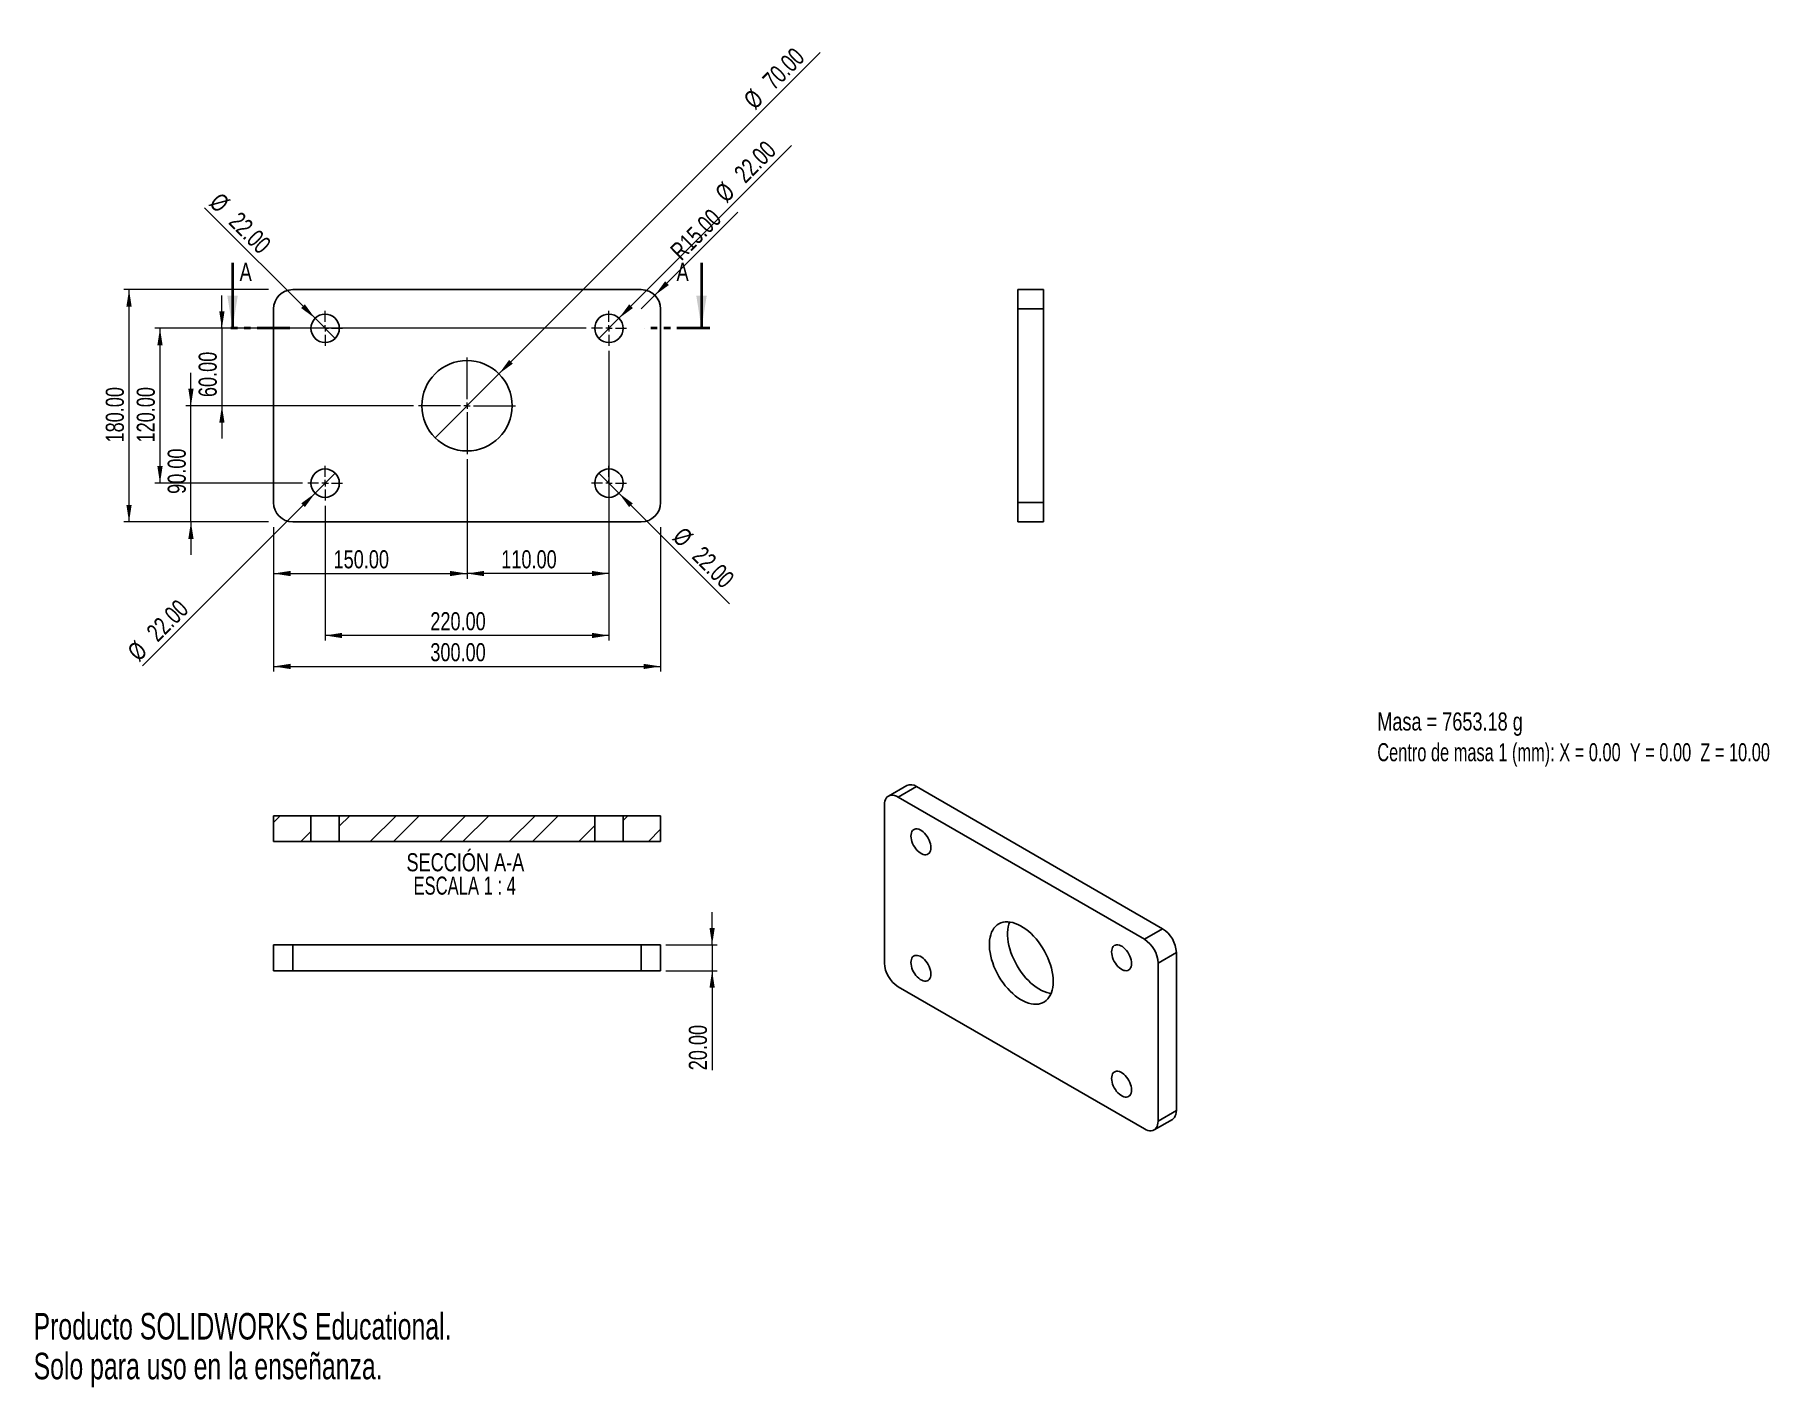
# Model space of a CAD drawing. Header units: millimetres. Extents: x 0 to 336, y 0 to 262.
import ezdxf

# ---------------------------------------------------------------- set-up
doc = ezdxf.new("R2010")
doc.units = ezdxf.units.MM
doc.linetypes.add('CENTERX2', pattern=[20.32, 12.7, -2.54, 2.54, -2.54])
doc.linetypes.add('PHANTOM', pattern=[12.7, 6.35, -1.27, 1.27, -1.27, 1.27, -1.27])
doc.styles.add('SLDTEXTSTYLE0', font='TXT', dxfattribs={"width": 0.75})
doc.styles.add('SLDTEXTSTYLE1', font='TXT', dxfattribs={"width": 0.677885})
doc.styles.add('SLDTEXTSTYLE2', font='TXT', dxfattribs={"width": 0.6875})
doc.styles.add('SLDTEXTSTYLE3', font='TXT', dxfattribs={"width": 0.7})
doc.dimstyles.new('SLDDIMSTYLE0', dxfattribs={"dimtxt": 3.5, "dimasz": 3.302, "dimexe": 0, "dimexo": 0.0625, "dimgap": 0.875, "dimtad": 1, "dimlfac": 4, "dimrnd": 1e-09, "dimzin": 4, "dimdsep": 46, "dimtxsty": 'SLDTEXTSTYLE0', "dimsah": 1, "dimcen": 0.09, "dimadec": 0, "dimazin": 1, "dimtfac": 1, "dimtofl": 0, "dimtmove": 0, "dimatfit": 3, "dimfxl": 1, "dimfrac": 2, "dimtolj": 1, "dimtzin": 12, "dimarcsym": 0})
doc.dimstyles.new('SLDDIMSTYLE1', dxfattribs={"dimtxt": 3.5, "dimasz": 3.302, "dimexe": 0, "dimexo": 0.0625, "dimgap": 0.875, "dimtad": 1, "dimlfac": 4, "dimrnd": 1e-09, "dimzin": 4, "dimdsep": 46, "dimtxsty": 'SLDTEXTSTYLE0', "dimsah": 1, "dimcen": 0.09, "dimadec": 0, "dimazin": 1, "dimtfac": 1, "dimtmove": 0, "dimatfit": 0, "dimfxl": 1, "dimfrac": 2, "dimtolj": 1, "dimtzin": 12, "dimarcsym": 0})
doc.dimstyles.new('SLDDIMSTYLE2', dxfattribs={"dimtxt": 3.5, "dimasz": 3.302, "dimexe": 0, "dimexo": 0.0625, "dimgap": 0.875, "dimtad": 1, "dimlfac": 4, "dimrnd": 1e-09, "dimzin": 4, "dimdsep": 46, "dimtxsty": 'SLDTEXTSTYLE0', "dimblk1": 'NONE', "dimsah": 1, "dimcen": 0, "dimadec": 0, "dimazin": 1, "dimtfac": 1, "dimtmove": 0, "dimatfit": 3, "dimldrblk": 'NONE', "dimfxl": 1, "dimfrac": 2, "dimtolj": 1, "dimtzin": 12, "dimarcsym": 0})
doc.dimstyles.new('SLDDIMSTYLE3', dxfattribs={"dimtxt": 3.5, "dimasz": 3.302, "dimexe": 0, "dimexo": 0.0625, "dimgap": 0.875, "dimtad": 1, "dimlfac": 4, "dimrnd": 1e-09, "dimzin": 4, "dimdsep": 46, "dimtxsty": 'SLDTEXTSTYLE0', "dimsah": 1, "dimcen": 0, "dimadec": 0, "dimazin": 1, "dimtfac": 1, "dimtofl": 0, "dimtmove": 0, "dimatfit": 3, "dimfxl": 1, "dimfrac": 2, "dimtolj": 1, "dimtzin": 12, "dimarcsym": 0})

# ---------------------------------------------------------------- blocks, each defined once
blk = doc.blocks.new('_D')
at = {"color": 7, "linetype": 'Continuous', "lineweight": 0}
for p, q in [((84, 179.71), (84, 156.58)), ((46.5, 166.58), (46.5, 156.58)), ((46.5, 157.58), (84, 157.58))]:
    blk.add_line(p, q, dxfattribs=at)
at = {"color": 7, "linetype": 'Continuous', "lineweight": 18}
for points in [[(46.5, 157.58), (49.8, 157.07), (49.8, 158.09)], [(84, 157.58), (80.7, 158.09), (80.7, 157.07)]]:
    blk.add_solid(points, dxfattribs=at)
at = {"color": 7, "linetype": 'Continuous', "lineweight": 18, "insert": (58.14, 162.09), "char_height": 3.5, "attachment_point": 1, "style": 'SLDTEXTSTYLE0'}
blk.add_mtext('150.00', dxfattribs=at)
blk = doc.blocks.new('_D_1')
at = {"color": 7, "linetype": 'Continuous', "lineweight": 0}
for p, q in [((46.5, 166.58), (46.5, 138.58)), ((121.5, 166.58), (121.5, 138.58)), ((46.5, 139.58), (121.5, 139.58))]:
    blk.add_line(p, q, dxfattribs=at)
at = {"color": 7, "linetype": 'Continuous', "lineweight": 18}
for points in [[(46.5, 139.58), (49.8, 139.07), (49.8, 140.09)], [(121.5, 139.58), (118.2, 140.09), (118.2, 139.07)]]:
    blk.add_solid(points, dxfattribs=at)
at = {"color": 7, "linetype": 'Continuous', "lineweight": 18, "insert": (76.89, 144.09), "char_height": 3.5, "attachment_point": 1, "style": 'SLDTEXTSTYLE0'}
blk.add_mtext('300.00', dxfattribs=at)
blk = doc.blocks.new('_D_2')
at = {"color": 7, "linetype": 'Continuous', "lineweight": 0}
for p, q in [((30.5, 190.08), (30.5, 196.43)), ((73.62, 190.08), (29.5, 190.08)), ((30.5, 167.58), (30.5, 190.08)), ((45.5, 167.58), (29.5, 167.58)), ((30.5, 167.58), (30.5, 161.23))]:
    blk.add_line(p, q, dxfattribs=at)
at = {"color": 7, "linetype": 'Continuous', "lineweight": 18}
for points in [[(30.5, 190.08), (31.01, 193.38), (29.99, 193.38)], [(30.5, 167.58), (29.99, 164.28), (31.01, 164.28)]]:
    blk.add_solid(points, dxfattribs=at)
at = {"color": 7, "linetype": 'Continuous', "lineweight": 18, "insert": (25.99, 173.01), "char_height": 3.5, "attachment_point": 1, "rotation": 90, "style": 'SLDTEXTSTYLE0'}
blk.add_mtext('90.00', dxfattribs=at)
blk = doc.blocks.new('_D_3')
at = {"color": 7, "linetype": 'Continuous', "lineweight": 0}
for p, q in [((45.5, 212.58), (17.5, 212.58)), ((18.5, 167.58), (18.5, 212.58)), ((45.5, 167.58), (17.5, 167.58))]:
    blk.add_line(p, q, dxfattribs=at)
at = {"color": 7, "linetype": 'Continuous', "lineweight": 18}
for points in [[(18.5, 212.58), (17.99, 209.28), (19.01, 209.28)], [(18.5, 167.58), (19.01, 170.88), (17.99, 170.88)]]:
    blk.add_solid(points, dxfattribs=at)
at = {"color": 7, "linetype": 'Continuous', "lineweight": 18, "insert": (13.99, 182.97), "char_height": 3.5, "attachment_point": 1, "rotation": 90, "style": 'SLDTEXTSTYLE0'}
blk.add_mtext('180.00', dxfattribs=at)
blk = doc.blocks.new('_D_4')
at = {"color": 7, "linetype": 'Continuous', "lineweight": 0}
for q in [(58.44, 177.02), (21.09, 139.67)]:
    blk.add_line((54.56, 173.14), q, dxfattribs=at)
at = {"color": 7, "linetype": 'Continuous', "lineweight": 18}
blk.add_solid([(54.56, 173.14), (51.86, 171.16), (52.58, 170.44)], dxfattribs=at)
at = {"color": 7, "linetype": 'Continuous', "lineweight": 18, "char_height": 3.5, "attachment_point": 1, "rotation": 45, "style": 'SLDTEXTSTYLE0'}
for s, insert in [('22.00', (21.59, 146.62)), ('%%c', (17.9, 142.85))]:
    blk.add_mtext(s, dxfattribs=dict(at, insert=insert))
blk = doc.blocks.new('_None')
blk = doc.blocks.new('_D_5')
at = {"color": 7, "linetype": 'Continuous', "lineweight": 0}
for q in [(109.56, 177.02), (134.87, 151.71)]:
    blk.add_line((113.44, 173.14), q, dxfattribs=at)
at = {"color": 7, "linetype": 'Continuous', "lineweight": 18}
blk.add_solid([(113.44, 173.14), (115.42, 170.44), (116.14, 171.16)], dxfattribs=at)
at = {"color": 7, "linetype": 'Continuous', "lineweight": 18, "char_height": 3.5, "attachment_point": 1, "rotation": 315, "style": 'SLDTEXTSTYLE0'}
for s, insert in [('%%c', (126.09, 166.85)), ('22.00', (129.86, 163.16))]:
    blk.add_mtext(s, dxfattribs=dict(at, insert=insert))
blk = doc.blocks.new('_D_6')
at = {"color": 7, "linetype": 'Continuous', "lineweight": 0}
for q in [(146.91, 240.49), (109.56, 203.14)]:
    blk.add_line((113.44, 207.02), q, dxfattribs=at)
at = {"color": 7, "linetype": 'Continuous', "lineweight": 18}
blk.add_solid([(113.44, 207.02), (116.14, 209), (115.42, 209.72)], dxfattribs=at)
at = {"color": 7, "linetype": 'Continuous', "lineweight": 18, "char_height": 3.5, "attachment_point": 1, "rotation": 45, "style": 'SLDTEXTSTYLE0'}
for s, insert in [('22.00', (135.46, 235.49)), ('%%c', (131.77, 231.72))]:
    blk.add_mtext(s, dxfattribs=dict(at, insert=insert))
blk = doc.blocks.new('_D_7')
at = {"color": 7, "linetype": 'Continuous', "lineweight": 0}
for q in [(33.13, 228.45), (58.44, 203.14)]:
    blk.add_line((54.56, 207.02), q, dxfattribs=at)
at = {"color": 7, "linetype": 'Continuous', "lineweight": 18}
blk.add_solid([(54.56, 207.02), (52.58, 209.72), (51.86, 209)], dxfattribs=at)
at = {"color": 7, "linetype": 'Continuous', "lineweight": 18, "char_height": 3.5, "attachment_point": 1, "rotation": 315, "style": 'SLDTEXTSTYLE0'}
for s, insert in [('%%c', (36.31, 231.63)), ('22.00', (40.08, 227.93))]:
    blk.add_mtext(s, dxfattribs=dict(at, insert=insert))
blk = doc.blocks.new('_D_8')
at = {"color": 7, "linetype": 'Continuous', "lineweight": 0}
for p, q in [((111.5, 200.71), (111.5, 156.58)), ((84, 179.71), (84, 156.58)), ((111.5, 157.58), (84, 157.58))]:
    blk.add_line(p, q, dxfattribs=at)
at = {"color": 7, "linetype": 'Continuous', "lineweight": 18}
for points in [[(84, 157.58), (87.3, 157.07), (87.3, 158.09)], [(111.5, 157.58), (108.2, 158.09), (108.2, 157.07)]]:
    blk.add_solid(points, dxfattribs=at)
at = {"color": 7, "linetype": 'Continuous', "lineweight": 18, "insert": (90.64, 162.09), "char_height": 3.5, "attachment_point": 1, "style": 'SLDTEXTSTYLE0'}
blk.add_mtext('110.00', dxfattribs=at)
blk = doc.blocks.new('_D_9')
at = {"color": 7, "linetype": 'Continuous', "lineweight": 0}
for p, q in [((111.5, 200.71), (111.5, 144.58)), ((56.5, 170.71), (56.5, 144.58)), ((111.5, 145.58), (56.5, 145.58))]:
    blk.add_line(p, q, dxfattribs=at)
at = {"color": 7, "linetype": 'Continuous', "lineweight": 18}
for points in [[(56.5, 145.58), (59.8, 145.07), (59.8, 146.09)], [(111.5, 145.58), (108.2, 146.09), (108.2, 145.07)]]:
    blk.add_solid(points, dxfattribs=at)
at = {"color": 7, "linetype": 'Continuous', "lineweight": 18, "insert": (76.89, 150.09), "char_height": 3.5, "attachment_point": 1, "style": 'SLDTEXTSTYLE0'}
blk.add_mtext('220.00', dxfattribs=at)
blk = doc.blocks.new('_D_10')
at = {"color": 7, "linetype": 'Continuous', "lineweight": 0}
for p, q in [((36.5, 205.08), (36.5, 211.43)), ((107.12, 205.08), (35.5, 205.08)), ((36.5, 205.08), (36.5, 190.08)), ((73.62, 190.08), (35.5, 190.08)), ((36.5, 190.08), (36.5, 183.73))]:
    blk.add_line(p, q, dxfattribs=at)
at = {"color": 7, "linetype": 'Continuous', "lineweight": 18}
for points in [[(36.5, 205.08), (37.01, 208.38), (35.99, 208.38)], [(36.5, 190.08), (35.99, 186.78), (37.01, 186.78)]]:
    blk.add_solid(points, dxfattribs=at)
at = {"color": 7, "linetype": 'Continuous', "lineweight": 18, "insert": (31.99, 191.76), "char_height": 3.5, "attachment_point": 1, "rotation": 90, "style": 'SLDTEXTSTYLE0'}
blk.add_mtext('60.00', dxfattribs=at)
blk = doc.blocks.new('_D_11')
at = {"color": 7, "linetype": 'Continuous', "lineweight": 0}
for p, q in [((107.12, 205.08), (23.5, 205.08)), ((24.5, 205.08), (24.5, 175.08)), ((52.12, 175.08), (23.5, 175.08))]:
    blk.add_line(p, q, dxfattribs=at)
at = {"color": 7, "linetype": 'Continuous', "lineweight": 18}
for points in [[(24.5, 205.08), (23.99, 201.78), (25.01, 201.78)], [(24.5, 175.08), (25.01, 178.38), (23.99, 178.38)]]:
    blk.add_solid(points, dxfattribs=at)
at = {"color": 7, "linetype": 'Continuous', "lineweight": 18, "insert": (19.99, 182.97), "char_height": 3.5, "attachment_point": 1, "rotation": 90, "style": 'SLDTEXTSTYLE0'}
blk.add_mtext('120.00', dxfattribs=at)
blk = doc.blocks.new('_D_12')
at = {"color": 7, "linetype": 'Continuous', "lineweight": 0}
for q in [(152.45, 258.53), (77.81, 183.89)]:
    blk.add_line((90.19, 196.27), q, dxfattribs=at)
at = {"color": 7, "linetype": 'Continuous', "lineweight": 18}
blk.add_solid([(90.19, 196.27), (92.88, 198.24), (92.16, 198.96)], dxfattribs=at)
at = {"color": 7, "linetype": 'Continuous', "lineweight": 18, "char_height": 3.5, "attachment_point": 1, "rotation": 45, "style": 'SLDTEXTSTYLE0'}
for s, insert in [('70.00', (140.99, 253.53)), ('%%c', (137.3, 249.76))]:
    blk.add_mtext(s, dxfattribs=dict(at, insert=insert))
blk = doc.blocks.new('_D_13')
at = {"color": 7, "linetype": 'Continuous', "lineweight": 0}
for q in [(136.48, 227.56), (117.75, 208.83)]:
    blk.add_line((120.4, 211.48), q, dxfattribs=at)
at = {"color": 7, "linetype": 'Continuous', "lineweight": 18}
blk.add_solid([(120.4, 211.48), (123.1, 213.46), (122.38, 214.18)], dxfattribs=at)
at = {"color": 7, "linetype": 'Continuous', "lineweight": 18, "insert": (123.07, 220.5), "char_height": 3.5, "attachment_point": 1, "rotation": 45, "style": 'SLDTEXTSTYLE0'}
blk.add_mtext('R15.00', dxfattribs=at)
blk = doc.blocks.new('SW_CENTERMARKSYMBOL_0')
at = {"color": 0, "linetype": 'CENTERX2', "lineweight": 18}
for p, q in [((0, 1.25), (0, 3.375)), ((-1.25, 0), (-3.375, 0)), ((0, 0), (-0.625, 0)), ((0, 0), (0, 0.625)), ((0, 0), (0, -0.625)), ((0, 0), (0.625, 0)), ((1.25, 0), (3.375, 0)), ((0, -1.25), (0, -3.375))]:
    blk.add_line(p, q, dxfattribs=at)
blk = doc.blocks.new('SW_CENTERMARKSYMBOL_1')
at = {"color": 0, "linetype": 'CENTERX2', "lineweight": 18}
for p, q in [((0, 1.25), (0, 3.375)), ((-1.25, 0), (-3.375, 0)), ((0, 0), (-0.625, 0)), ((0, 0), (0, 0.625)), ((0, 0), (0, -0.625)), ((0, 0), (0.625, 0)), ((1.25, 0), (3.375, 0)), ((0, -1.25), (0, -3.375))]:
    blk.add_line(p, q, dxfattribs=at)
blk = doc.blocks.new('SW_CENTERMARKSYMBOL_2')
at = {"color": 0, "linetype": 'CENTERX2', "lineweight": 18}
for p, q in [((0, 1.25), (0, 3.375)), ((-1.25, 0), (-3.375, 0)), ((0, 0), (-0.625, 0)), ((0, 0), (0, 0.625)), ((0, 0), (0, -0.625)), ((0, 0), (0.625, 0)), ((1.25, 0), (3.375, 0)), ((0, -1.25), (0, -3.375))]:
    blk.add_line(p, q, dxfattribs=at)
blk = doc.blocks.new('SW_CENTERMARKSYMBOL_3')
at = {"color": 0, "linetype": 'CENTERX2', "lineweight": 18}
for p, q in [((0, 1.25), (0, 3.375)), ((-1.25, 0), (-3.375, 0)), ((0, 0), (-0.625, 0)), ((0, 0), (0, 0.625)), ((0, 0), (0, -0.625)), ((0, 0), (0.625, 0)), ((1.25, 0), (3.375, 0)), ((0, -1.25), (0, -3.375))]:
    blk.add_line(p, q, dxfattribs=at)
blk = doc.blocks.new('SW_CENTERMARKSYMBOL_4')
at = {"color": 0, "linetype": 'CENTERX2', "lineweight": 18}
for p, q in [((0, 1.25), (0, 9.375)), ((-1.25, 0), (-9.375, 0)), ((0, 0), (-0.625, 0)), ((0, 0), (0, 0.625)), ((0, 0), (0, -0.625)), ((0, 0), (0.625, 0)), ((1.25, 0), (9.375, 0)), ((0, -1.25), (0, -9.375))]:
    blk.add_line(p, q, dxfattribs=at)
blk = doc.blocks.new('SW_CENTERMARKSYMBOL_5')
at = {"color": 0, "linetype": 'CENTERX2', "lineweight": 18}
for p, q in [((0, 1.25), (0, 3.375)), ((-1.25, 0), (-3.375, 0)), ((0, 0), (-0.625, 0)), ((0, 0), (0, 0.625)), ((0, 0), (0, -0.625)), ((0, 0), (0.625, 0)), ((1.25, 0), (3.375, 0)), ((0, -1.25), (0, -3.375))]:
    blk.add_line(p, q, dxfattribs=at)
blk = doc.blocks.new('SW_CENTERMARKSYMBOL_6')
at = {"color": 0, "linetype": 'CENTERX2', "lineweight": 18}
for p, q in [((0, 1.25), (0, 3.375)), ((-1.25, 0), (-3.375, 0)), ((0, 0), (-0.625, 0)), ((0, 0), (0, 0.625)), ((0, 0), (0, -0.625)), ((0, 0), (0.625, 0)), ((1.25, 0), (3.375, 0)), ((0, -1.25), (0, -3.375))]:
    blk.add_line(p, q, dxfattribs=at)
blk = doc.blocks.new('SW_CENTERMARKSYMBOL_7')
at = {"color": 0, "linetype": 'CENTERX2', "lineweight": 18}
for p, q in [((0, 1.25), (0, 3.375)), ((-1.25, 0), (-3.375, 0)), ((0, 0), (-0.625, 0)), ((0, 0), (0, 0.625)), ((0, 0), (0, -0.625)), ((0, 0), (0.625, 0)), ((1.25, 0), (3.375, 0)), ((0, -1.25), (0, -3.375))]:
    blk.add_line(p, q, dxfattribs=at)
blk = doc.blocks.new('SW_CENTERMARKSYMBOL_8')
at = {"color": 0, "linetype": 'CENTERX2', "lineweight": 18}
for p, q in [((0, 1.25), (0, 3.375)), ((-1.25, 0), (-3.375, 0)), ((0, 0), (-0.625, 0)), ((0, 0), (0, 0.625)), ((0, 0), (0, -0.625)), ((0, 0), (0.625, 0)), ((1.25, 0), (3.375, 0)), ((0, -1.25), (0, -3.375))]:
    blk.add_line(p, q, dxfattribs=at)
blk = doc.blocks.new('SW_CENTERMARKSYMBOL_9')
at = {"color": 0, "linetype": 'CENTERX2', "lineweight": 18}
for p, q in [((0, 1.25), (0, 9.375)), ((-1.25, 0), (-9.375, 0)), ((0, 0), (-0.625, 0)), ((0, 0), (0, 0.625)), ((0, 0), (0, -0.625)), ((0, 0), (0.625, 0)), ((1.25, 0), (9.375, 0)), ((0, -1.25), (0, -9.375))]:
    blk.add_line(p, q, dxfattribs=at)
blk = doc.blocks.new('_D_14')
at = {"color": 7, "linetype": 'Continuous', "lineweight": 0}
for p, q in [((131.5, 85.63), (131.5, 91.98)), ((122.5, 85.63), (132.5, 85.63)), ((131.5, 85.63), (131.5, 80.63)), ((122.5, 80.63), (132.5, 80.63)), ((131.5, 80.63), (131.5, 61.35))]:
    blk.add_line(p, q, dxfattribs=at)
at = {"color": 7, "linetype": 'Continuous', "lineweight": 18}
for points in [[(131.5, 85.63), (132.01, 88.93), (130.99, 88.93)], [(131.5, 80.63), (130.99, 77.33), (132.01, 77.33)]]:
    blk.add_solid(points, dxfattribs=at)
at = {"color": 7, "linetype": 'Continuous', "lineweight": 18, "insert": (126.99, 61.35), "char_height": 3.5, "attachment_point": 1, "rotation": 90, "style": 'SLDTEXTSTYLE0'}
blk.add_mtext('20.00', dxfattribs=at)
blk = doc.blocks.new('SW_NOTE_0')
at = {"color": 0, "linetype": 'Continuous', "lineweight": 18, "char_height": 3.5, "attachment_point": 2}
for s, insert, style in [('SECCIÓN A-A', (15.04, 4.51), 'SLDTEXTSTYLE0'), ('ESCALA 1 : 4', (14.91, -0.01), 'SLDTEXTSTYLE2')]:
    blk.add_mtext(s, dxfattribs=dict(at, insert=insert, style=style))

msp = doc.modelspace()

# ---------------------------------------------------------------- hatches: boundary and pattern name
at = {"linetype": 'Continuous', "lineweight": 18}
h = msp.add_hatch(dxfattribs=at)
h.set_pattern_fill('ANSI32', style=0)
edge = h.paths.add_edge_path(flags=0)
edge.add_line((53.75, 110.6673), (46.5, 110.6673))
edge.add_line((46.5, 110.6673), (46.5, 105.6673))
edge.add_line((46.5, 105.6673), (53.75, 105.6673))
edge.add_line((53.75, 105.6673), (53.75, 110.6673))
h = msp.add_hatch(dxfattribs=at)
h.set_pattern_fill('ANSI32', style=0)
edge = h.paths.add_edge_path(flags=0)
edge.add_line((108.75, 110.6673), (59.25, 110.6673))
edge.add_line((59.25, 110.6673), (59.25, 105.6673))
edge.add_line((59.25, 105.6673), (108.75, 105.6673))
edge.add_line((108.75, 105.6673), (108.75, 110.6673))
h = msp.add_hatch(dxfattribs=at)
h.set_pattern_fill('ANSI32', style=0)
h.paths.add_polyline_path([(114.25, 105.6673), (121.5, 105.6673), (121.5, 110.6673), (114.25, 110.6673)], flags=0)

# ---------------------------------------------------------------- linework, layer by layer
at = {"color": 7, "linetype": 'Continuous', "lineweight": 35}
for p, q in [((38.56, 217.78), (38.56, 205.08)), ((129.44, 217.78), (129.44, 205.08))]:
    msp.add_line(p, q, dxfattribs=at)
at = {"color": 7, "linetype": 'Continuous', "lineweight": 25}
for p, q in [((117.75, 212.58), (50.25, 212.58)), ((190.7327, 208.83), (190.7327, 212.58)), ((190.7327, 212.58), (195.7327, 212.58)), ((195.7327, 212.58), (195.7327, 208.83)), ((46.5, 208.83), (46.5, 171.33)), ((121.5, 171.33), (121.5, 208.83)), ((195.7327, 208.83), (190.7327, 208.83)), ((190.7327, 208.83), (190.7327, 171.33)), ((195.7327, 208.83), (195.7327, 171.33)), ((190.7327, 167.58), (190.7327, 171.33)), ((190.7327, 171.33), (195.7327, 171.33)), ((195.7327, 171.33), (195.7327, 167.58)), ((50.25, 167.58), (117.75, 167.58)), ((195.7327, 167.58), (190.7327, 167.58)), ((169.205, 116.5019), (165.6694, 114.4609)), ((171.0798, 116.3162), (167.5443, 114.2752)), ((218.8095, 88.7625), (171.0798, 116.3162)), ((164.8926, 112.7439), (164.8926, 82.1237)), ((215.274, 86.7214), (167.5443, 114.2752)), ((46.5, 110.6673), (46.5, 105.6673)), ((53.75, 110.6673), (46.5, 110.6673)), ((53.75, 105.6673), (53.75, 110.6673)), ((59.25, 110.6673), (59.25, 105.6673)), ((108.75, 110.6673), (59.25, 110.6673)), ((108.75, 105.6673), (108.75, 110.6673)), ((114.25, 110.6673), (114.25, 105.6673)), ((121.5, 110.6673), (114.25, 110.6673)), ((121.5, 105.6673), (121.5, 110.6673)), ((53.75, 105.6673), (46.5, 105.6673)), ((53.75, 105.6673), (59.25, 105.6673)), ((108.75, 105.6673), (59.25, 105.6673)), ((108.75, 105.6673), (114.25, 105.6673)), ((121.5, 105.6673), (114.25, 105.6673)), ((215.274, 86.7214), (218.8095, 88.7625)), ((46.5, 80.6273), (46.5, 85.6273)), ((46.5, 85.6273), (50.25, 85.6273)), ((50.25, 85.6273), (50.25, 80.6273)), ((117.75, 85.6273), (50.25, 85.6273)), ((117.75, 80.6273), (117.75, 85.6273)), ((117.75, 85.6273), (121.5, 85.6273)), ((121.5, 85.6273), (121.5, 80.6273)), ((221.4612, 84.1697), (217.9256, 82.1286)), ((221.4612, 53.5494), (221.4612, 84.1697)), ((217.9256, 51.5084), (217.9256, 82.1286)), ((50.25, 80.6273), (46.5, 80.6273)), ((117.75, 80.6273), (50.25, 80.6273)), ((121.5, 80.6273), (117.75, 80.6273)), ((167.5443, 77.5309), (215.274, 49.9771)), ((217.1488, 49.7914), (220.6844, 51.8325)), ((217.9256, 51.5084), (221.4612, 53.5494))]:
    msp.add_line(p, q, dxfattribs=at)
at = {"color": 7, "linetype": 'PHANTOM', "lineweight": 35}
for p, q in [((49.6725, 205.08), (36.9725, 205.08)), ((131.0275, 205.08), (118.3212, 205.08))]:
    msp.add_line(p, q, dxfattribs=at)
at = {"color": 7, "linetype": 'Continuous', "lineweight": 25, "flags": 128}
for points in [[(167.5443, 114.2752), (167.1982, 114.4488), (166.858, 114.5671), (166.5295, 114.6279), (166.2185, 114.6304), (165.9301, 114.5743), (165.6693, 114.4608), (165.4406, 114.2917), (165.2479, 114.0699), (165.0945, 113.7992), (164.983, 113.4843), (164.9153, 113.1305), (164.8926, 112.7439)], [(173.9082, 104.4773), (173.8865, 104.8245), (173.8218, 105.1891), (173.7157, 105.5628), (173.5704, 105.9373), (173.3891, 106.3043), (173.1761, 106.6556), (172.936, 106.9832), (172.6741, 107.28), (172.3964, 107.5393), (172.109, 107.7552), (171.8184, 107.923), (171.531, 108.0389), (171.2533, 108.1003), (170.9914, 108.1058), (170.7513, 108.0554), (170.5382, 107.9501), (170.357, 107.7923), (170.2117, 107.5855), (170.1055, 107.3344), (170.0409, 107.0446), (170.0192, 106.7224), (170.0409, 106.3752), (170.1055, 106.0107), (170.2117, 105.637), (170.357, 105.2625), (170.5382, 104.8955), (170.7513, 104.5442), (170.9914, 104.2165), (171.2533, 103.9197), (171.531, 103.6605), (171.8184, 103.4446), (172.109, 103.2768), (172.3964, 103.1609), (172.6741, 103.0995), (172.936, 103.0939), (173.1761, 103.1444), (173.3891, 103.2497), (173.5704, 103.4074), (173.7157, 103.6142), (173.8218, 103.8653), (173.8865, 104.1552), (173.9082, 104.4773)], [(197.5963, 78.5544), (197.5746, 79.1648), (197.5097, 79.7959), (197.4019, 80.4434), (197.2522, 81.1027), (197.0614, 81.7692), (196.831, 82.4382), (196.5626, 83.105), (196.258, 83.7649), (195.9194, 84.4133), (195.5492, 85.0457), (195.1499, 85.6576), (194.7244, 86.2448), (194.2756, 86.803), (193.8068, 87.3285), (193.3211, 87.8175), (192.822, 88.2665), (192.313, 88.6725), (191.7976, 89.0325), (191.2796, 89.3441), (190.7624, 89.6051), (190.2498, 89.8136), (189.7453, 89.9682), (189.2525, 90.0678), (188.7748, 90.1117), (188.3155, 90.0996), (187.878, 90.0315), (187.4653, 89.908), (187.0802, 89.7299), (186.7255, 89.4985), (186.4036, 89.2154), (186.1168, 88.8825), (185.8672, 88.5022), (185.6564, 88.0773), (185.486, 87.6105), (185.3572, 87.1054), (185.2707, 86.5652), (185.2274, 85.994), (185.2274, 85.3956), (185.2707, 84.7743), (185.3572, 84.1344), (185.486, 83.4804), (185.6564, 82.817), (185.8672, 82.1486), (186.1168, 81.4802), (186.4036, 80.8162), (186.7255, 80.1615), (187.0802, 79.5205), (187.4653, 78.8978), (187.878, 78.2977), (188.3155, 77.7245), (188.7748, 77.1822), (189.2525, 76.6745), (189.7453, 76.2051), (190.2498, 75.7773), (190.7624, 75.3939), (191.2796, 75.0578), (191.7976, 74.7712), (192.313, 74.5363), (192.822, 74.3546), (193.3211, 74.2274), (193.8068, 74.1556), (194.2756, 74.1397), (194.7244, 74.1798), (195.1499, 74.2757), (195.5492, 74.4266), (195.9194, 74.6315), (196.258, 74.889), (196.5626, 75.1973), (196.831, 75.5542), (197.0614, 75.9571), (197.2522, 76.4034), (197.4019, 76.8898), (197.5097, 77.4129), (197.5746, 77.969), (197.5963, 78.5544)], [(189.1752, 90.0785), (189.0216, 89.6516), (188.8927, 89.1464), (188.8063, 88.6063), (188.7629, 88.035), (188.7629, 87.4366), (188.8063, 86.8153), (188.8927, 86.1754), (189.0216, 85.5215), (189.192, 84.858), (189.4027, 84.1897), (189.6524, 83.5212), (189.9391, 82.8572), (190.261, 82.2025), (190.6157, 81.5615), (191.0008, 80.9388), (191.4136, 80.3387), (191.8511, 79.7655), (192.3103, 79.2232), (192.788, 78.7156), (193.2808, 78.2462), (193.7853, 77.8183), (194.2979, 77.4349), (194.8151, 77.0988), (195.3332, 76.8123), (195.8485, 76.5773), (196.3575, 76.3956), (196.8566, 76.2684), (197.1786, 76.2148)], [(212.7991, 82.0261), (212.7774, 82.3733), (212.7127, 82.7378), (212.6065, 83.1115), (212.4612, 83.4861), (212.28, 83.8531), (212.067, 84.2043), (211.8268, 84.532), (211.565, 84.8288), (211.2873, 85.088), (210.9999, 85.304), (210.7093, 85.4718), (210.4219, 85.5876), (210.1441, 85.649), (209.8823, 85.6546), (209.6422, 85.6042), (209.4291, 85.4989), (209.2479, 85.3411), (209.1026, 85.1343), (208.9964, 84.8832), (208.9317, 84.5933), (208.91, 84.2712), (208.9317, 83.924), (208.9964, 83.5595), (209.1026, 83.1858), (209.2479, 82.8112), (209.4291, 82.4442), (209.6422, 82.093), (209.8823, 81.7653), (210.1441, 81.4685), (210.4219, 81.2093), (210.7093, 80.9933), (210.9999, 80.8256), (211.2873, 80.7097), (211.565, 80.6483), (211.8268, 80.6427), (212.067, 80.6932), (212.28, 80.7984), (212.4612, 80.9562), (212.6065, 81.163), (212.7127, 81.4141), (212.7774, 81.704), (212.7991, 82.0261)], [(173.9082, 79.9811), (173.8865, 80.3283), (173.8218, 80.6928), (173.7157, 81.0665), (173.5704, 81.4411), (173.3891, 81.8081), (173.1761, 82.1593), (172.936, 82.487), (172.6741, 82.7838), (172.3964, 83.043), (172.109, 83.259), (171.8184, 83.4267), (171.531, 83.5426), (171.2533, 83.604), (170.9914, 83.6096), (170.7513, 83.5592), (170.5382, 83.4539), (170.357, 83.2961), (170.2117, 83.0893), (170.1055, 82.8382), (170.0409, 82.5483), (170.0192, 82.2262), (170.0409, 81.879), (170.1055, 81.5145), (170.2117, 81.1408), (170.357, 80.7662), (170.5382, 80.3992), (170.7513, 80.048), (170.9914, 79.7203), (171.2533, 79.4235), (171.531, 79.1643), (171.8184, 78.9483), (172.109, 78.7806), (172.3964, 78.6647), (172.6741, 78.6033), (172.936, 78.5977), (173.1761, 78.6482), (173.3891, 78.7534), (173.5704, 78.9112), (173.7157, 79.118), (173.8218, 79.3691), (173.8865, 79.659), (173.9082, 79.9811)], [(212.7991, 57.5299), (212.7774, 57.8771), (212.7127, 58.2416), (212.6065, 58.6153), (212.4612, 58.9899), (212.28, 59.3569), (212.067, 59.7081), (211.8268, 60.0358), (211.565, 60.3326), (211.2873, 60.5918), (210.9999, 60.8077), (210.7093, 60.9755), (210.4219, 61.0914), (210.1441, 61.1528), (209.8823, 61.1584), (209.6422, 61.1079), (209.4291, 61.0026), (209.2479, 60.8449), (209.1026, 60.6381), (208.9964, 60.387), (208.9317, 60.0971), (208.91, 59.775), (208.9317, 59.4278), (208.9964, 59.0632), (209.1026, 58.6895), (209.2479, 58.315), (209.4291, 57.948), (209.6422, 57.5967), (209.8823, 57.2691), (210.1441, 56.9723), (210.4219, 56.713), (210.7093, 56.4971), (210.9999, 56.3293), (211.2873, 56.2134), (211.565, 56.152), (211.8268, 56.1465), (212.067, 56.1969), (212.28, 56.3022), (212.4612, 56.46), (212.6065, 56.6668), (212.7127, 56.9179), (212.7774, 57.2077), (212.7991, 57.5299)], [(215.274, 49.9771), (215.6201, 49.8035), (215.9603, 49.6852), (216.2887, 49.6244), (216.5998, 49.6219), (216.8882, 49.678), (217.149, 49.7915), (217.3777, 49.9606), (217.5704, 50.1824), (217.7238, 50.4531), (217.8353, 50.768), (217.9029, 51.1218), (217.9256, 51.5084)], [(221.4612, 53.5494), (221.4385, 53.1628), (221.3708, 52.809), (221.2593, 52.4941), (221.1059, 52.2235), (220.9132, 52.0017), (220.6845, 51.8326), (220.6844, 51.8325)]]:
    msp.add_lwpolyline(points, dxfattribs=at)
at = {"color": 7, "linetype": 'Continuous', "lineweight": 25}
for centre, radius in [((56.5, 205.08), 2.75), ((111.5, 205.08), 2.75), ((84, 190.08), 8.75), ((56.5, 175.08), 2.75), ((111.5, 175.08), 2.75)]:
    msp.add_circle(centre, radius, dxfattribs=at)
for centre, radius, start, end in [((50.25, 208.83), 3.75, 90, 180), ((117.75, 208.83), 3.75, 0, 90), ((50.25, 171.33), 3.75, 180, 270), ((117.75, 171.33), 3.75, 270, 0), ((169.9804, 114.773), 1.8948, 54.532784, 114.156758), ((215.7041, 83.9077), 5.763, 2.605478, 57.394522), ((212.1686, 81.8667), 5.763, 2.605478, 57.394522), ((170.6497, 82.3856), 5.763, 182.605478, 237.394522)]:
    msp.add_arc(centre, radius, start, end, dxfattribs=at)
for points in [[(53.75, 110.6673), (53.7502, 110.6673), (53.7507, 110.6673), (53.7546, 110.6673), (53.7607, 110.6673), (53.7694, 110.6673), (53.7805, 110.6673), (53.7942, 110.6673), (53.8103, 110.6673), (53.8289, 110.6673), (53.8499, 110.6673), (53.8735, 110.6673), (53.8995, 110.6673), (53.928, 110.6673), (54.0149, 110.6673), (54.1979, 110.6673), (54.5432, 110.6673), (54.9617, 110.6673), (55.441, 110.6673), (55.9598, 110.6673), (56.5, 110.6673), (57.0401, 110.6673), (57.5589, 110.6673), (58.0382, 110.6673), (58.4567, 110.6673), (58.8021, 110.6673), (58.9963, 110.6673), (59.0974, 110.6673), (59.1445, 110.6673), (59.183, 110.6673), (59.213, 110.6673), (59.2343, 110.6673), (59.2476, 110.6673), (59.2492, 110.6673), (59.25, 110.6673)], [(108.75, 110.6673), (108.7502, 110.6673), (108.7507, 110.6673), (108.7546, 110.6673), (108.7607, 110.6673), (108.7694, 110.6673), (108.7805, 110.6673), (108.7942, 110.6673), (108.8103, 110.6673), (108.8289, 110.6673), (108.8499, 110.6673), (108.8735, 110.6673), (108.8995, 110.6673), (108.928, 110.6673), (109.0149, 110.6673), (109.1979, 110.6673), (109.5432, 110.6673), (109.9617, 110.6673), (110.441, 110.6673), (110.9598, 110.6673), (111.5, 110.6673), (112.0401, 110.6673), (112.5589, 110.6673), (113.0382, 110.6673), (113.4567, 110.6673), (113.8021, 110.6673), (113.9963, 110.6673), (114.0974, 110.6673), (114.1445, 110.6673), (114.183, 110.6673), (114.213, 110.6673), (114.2343, 110.6673), (114.2476, 110.6673), (114.2492, 110.6673), (114.25, 110.6673)]]:
    msp.add_open_spline(points, degree=3, knots=[0, 0, 0, 0, 0.00972224, 0.01939626, 0.02903071, 0.03863436, 0.04821604, 0.05778467, 0.0673492, 0.07691856, 0.08650171, 0.09610755, 0.10574491, 0.11542256, 0.12514914, 0.18761752, 0.25010133, 0.31256972, 0.37505353, 0.43752192, 0.50000573, 0.56247411, 0.62495793, 0.68742631, 0.74991012, 0.81237851, 0.87486232, 0.89287952, 0.91075534, 0.92854606, 0.94630874, 0.96410072, 0.98197906, 1, 1, 1, 1], dxfattribs=at)
at = {"color": 7, "linetype": 'Continuous', "lineweight": 35}
for points in [[(38.56, 205.08), (39.576, 211.43), (37.544, 211.43)], [(129.44, 205.08), (130.456, 211.43), (128.424, 211.43)]]:
    msp.add_solid(points, dxfattribs=at)

# ---------------------------------------------------------------- block references
at = {"color": 7, "linetype": 'CENTERX2', "lineweight": 18}
for name, p in [('SW_CENTERMARKSYMBOL_0', (56.5, 205.08)), ('SW_CENTERMARKSYMBOL_5', (56.5, 205.08)), ('SW_CENTERMARKSYMBOL_3', (111.5, 205.08)), ('SW_CENTERMARKSYMBOL_8', (111.5, 205.08)), ('SW_CENTERMARKSYMBOL_4', (84, 190.08)), ('SW_CENTERMARKSYMBOL_9', (84, 190.08)), ('SW_CENTERMARKSYMBOL_2', (56.5, 175.08)), ('SW_CENTERMARKSYMBOL_7', (56.5, 175.08)), ('SW_CENTERMARKSYMBOL_1', (111.5, 175.08)), ('SW_CENTERMARKSYMBOL_6', (111.5, 175.08))]:
    msp.add_blockref(name, p, dxfattribs=at)
at = {"color": 7, "linetype": 'Continuous', "lineweight": 18}
msp.add_blockref('SW_NOTE_0', (68.6413, 98.8851), dxfattribs=at)

# ---------------------------------------------------------------- texts
at = {"color": 7, "linetype": 'Continuous', "attachment_point": 1}
for s, insert, char_height, style in [('A', (39.9406, 217.78), 3.5, 'SLDTEXTSTYLE0'), ('A', (124.6079, 217.78), 3.5, 'SLDTEXTSTYLE0'), ('Producto SOLIDWORKS Educational.', (0, 14.3305), 5.1381, 'SLDTEXTSTYLE3'), ('Solo para uso en la enseñanza.', (0, 6.6234), 5.1381, 'SLDTEXTSTYLE3')]:
    msp.add_mtext(s, dxfattribs=dict(at, insert=insert, char_height=char_height, style=style))
at = {"color": 7, "linetype": 'Continuous', "lineweight": 0, "char_height": 3.5, "attachment_point": 1}
for s, insert, style in [('Masa = 7653.18 g', (260.4, 130.666), 'SLDTEXTSTYLE0'), ('Centro de masa 1 (mm): X = 0.00  Y = 0.00  Z = 10.00', (260.4, 124.716), 'SLDTEXTSTYLE1')]:
    msp.add_mtext(s, dxfattribs=dict(at, insert=insert, style=style))

# ---------------------------------------------------------------- dimensions: what is measured, and where the dimension line sits
at = {"color": 7, "linetype": 'Continuous', "lineweight": 18}
for p1, p2, picture, middle in [((77.8128, 183.8928), (90.1872, 196.2672), '_D_12', (146.5, 252.58)), ((109.5555, 203.1355), (113.4445, 207.0245), '_D_6', (141, 234.58)), ((58.4445, 203.1355), (54.5555, 207.0245), '_D_7', (39, 222.58)), ((58.4445, 177.0245), (54.5555, 173.1355), '_D_4', (27, 145.58)), ((109.5555, 177.0245), (113.4445, 173.1355), '_D_5', (129, 157.58))]:
    dim = msp.add_diameter_dim_2p(p1=p1, p2=p2, dimstyle='SLDDIMSTYLE2', dxfattribs=at)
    dim.commit()
    dim.dimension.update_dxf_attribs({"geometry": picture, "text_midpoint": middle, "dimtype": 163})
dim = msp.add_radius_dim(center=(117.75, 208.83), mpoint=(120.4017, 211.4817), dimstyle='SLDDIMSTYLE3', dxfattribs=at)
dim.commit()
dim.dimension.update_dxf_attribs({"geometry": '_D_13', "text_midpoint": (131.5, 222.58), "dimtype": 164})
for base, p1, p2, dimstyle, picture, middle in [((18.5, 212.58), (46.5, 167.58), (46.5, 212.58), 'SLDDIMSTYLE0', '_D_3', (18.5, 190.08)), ((36.5, 190.08), (111.5, 205.08), (84, 190.08), 'SLDDIMSTYLE1', '_D_10', (36.5, 197.58)), ((24.5, 175.08), (111.5, 205.08), (56.5, 175.08), 'SLDDIMSTYLE0', '_D_11', (24.5, 190.08)), ((30.5, 190.08), (46.5, 167.58), (84, 190.08), 'SLDDIMSTYLE1', '_D_2', (30.5, 178.83)), ((131.5, 80.6273), (121.5, 85.6273), (121.5, 80.6273), 'SLDDIMSTYLE1', '_D_14', (131.5, 67.1655))]:
    dim = msp.add_linear_dim(base=base, p1=p1, p2=p2, angle=90, dimstyle=dimstyle, dxfattribs=at)
    dim.commit()
    dim.dimension.update_dxf_attribs({"geometry": picture, "text_midpoint": middle, "dimtype": 160})
for base, p1, p2, dimstyle, picture, middle in [((56.5, 145.58), (111.5, 205.08), (56.5, 175.08), 'SLDDIMSTYLE0', '_D_9', (84, 145.58)), ((84, 157.58), (111.5, 205.08), (84, 190.08), 'SLDDIMSTYLE1', '_D_8', (97.75, 157.58)), ((84, 157.58), (46.5, 167.58), (84, 190.08), 'SLDDIMSTYLE0', '_D', (65.25, 157.58)), ((121.5, 139.58), (46.5, 167.58), (121.5, 167.58), 'SLDDIMSTYLE0', '_D_1', (84, 139.58))]:
    dim = msp.add_linear_dim(base=base, p1=p1, p2=p2, dimstyle=dimstyle, dxfattribs=at)
    dim.commit()
    dim.dimension.update_dxf_attribs({"geometry": picture, "text_midpoint": middle, "dimtype": 160})

doc.saveas('drawing.dxf')
